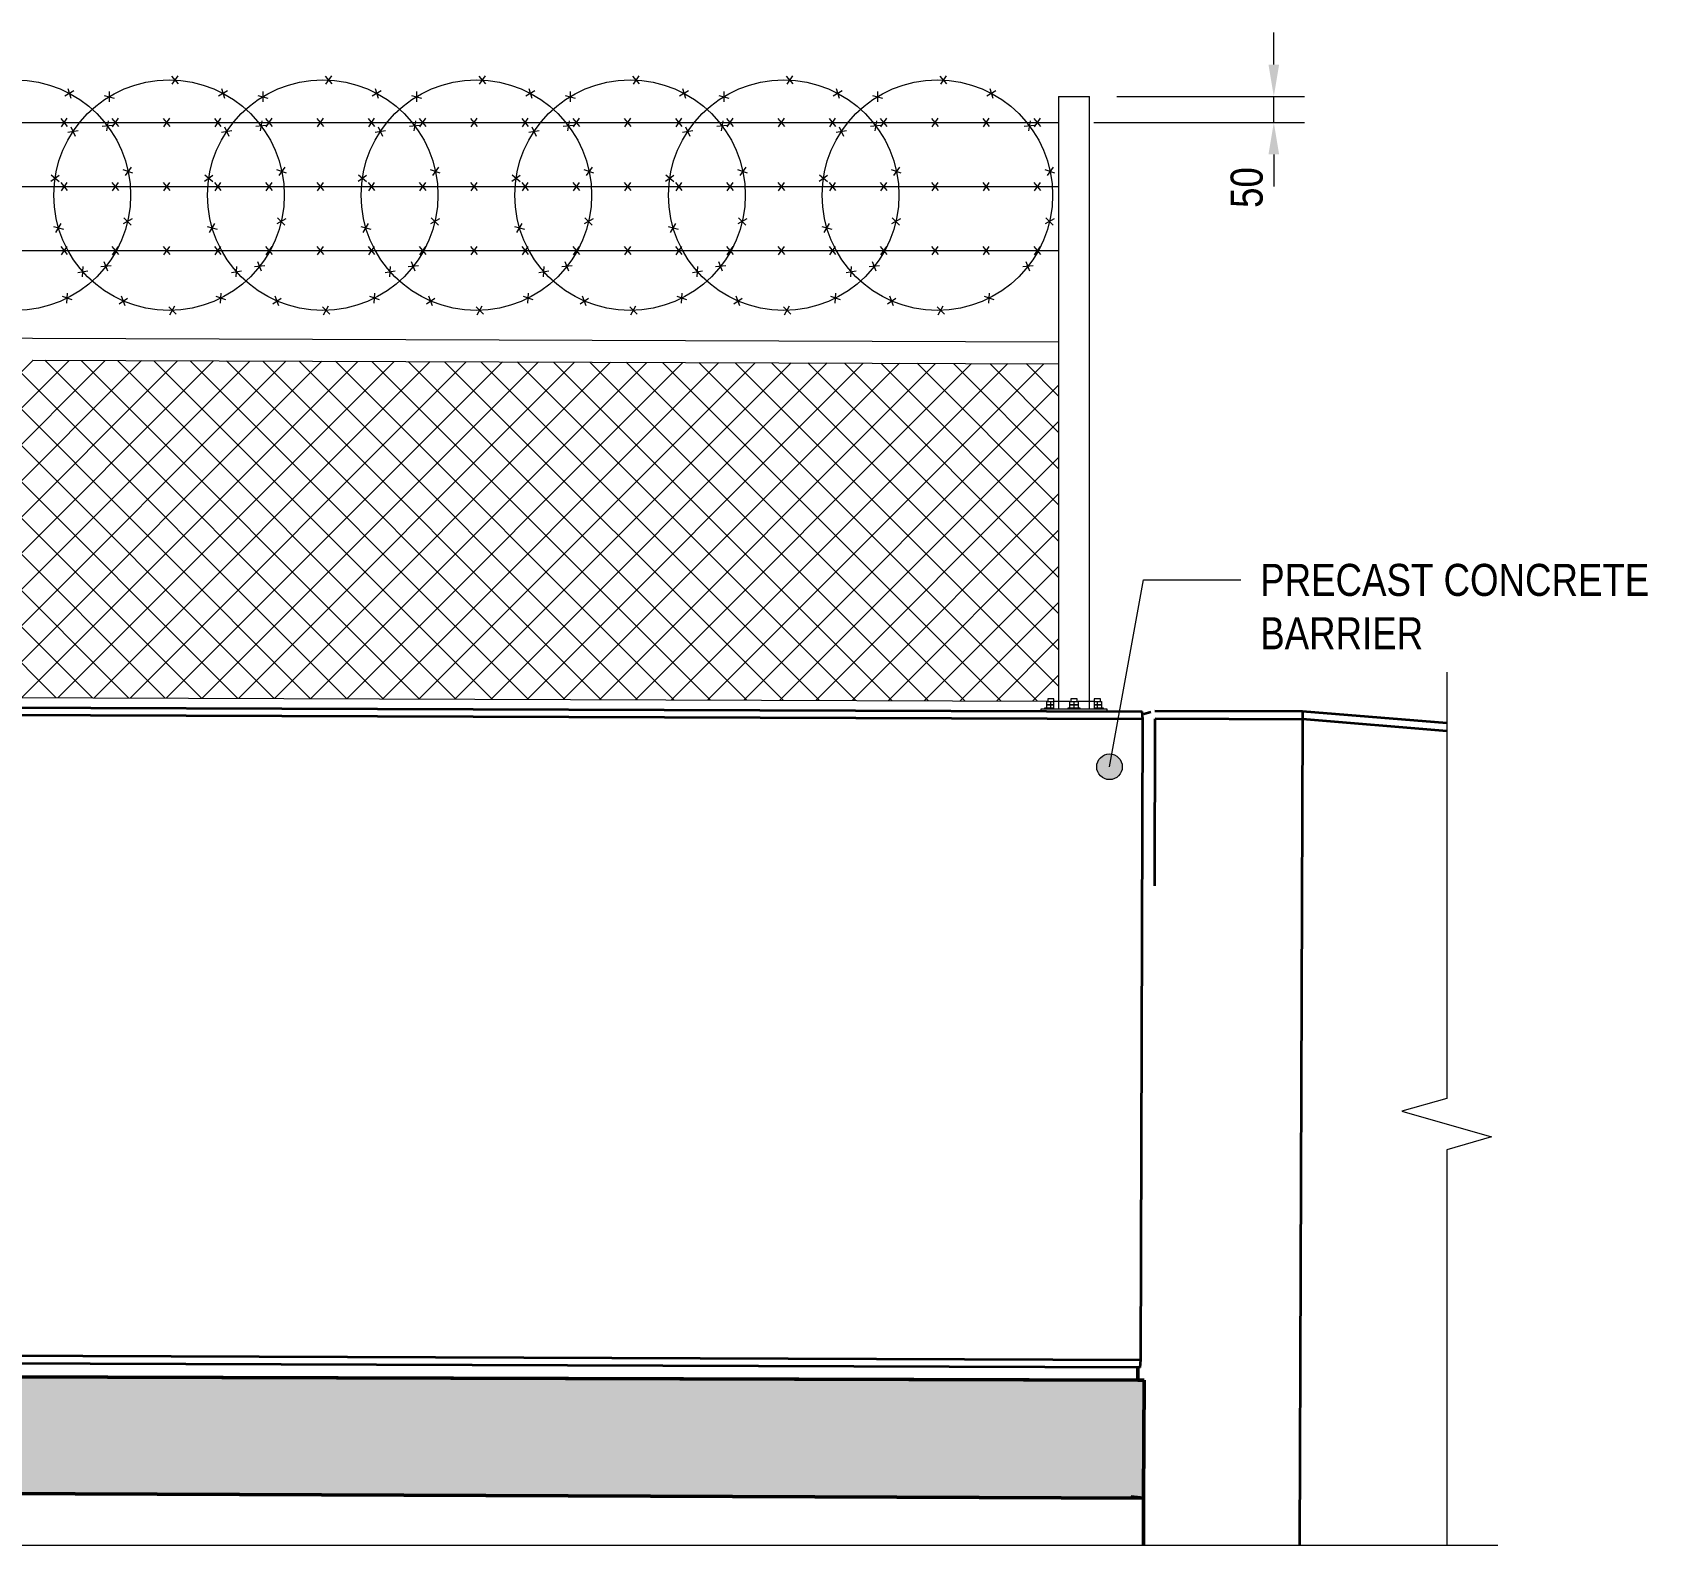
# Model space of a CAD drawing. Header units: metres. Extents: x 1 to 24, y 2 to 1737.
# Drawn here: x 20.863 to 24.039, y 19.115 to 22.067 of the extents above; entities that cross this region are included whole.
import ezdxf

# ---------------------------------------------------------------- set-up
doc = ezdxf.new("R2010")
doc.units = ezdxf.units.M
doc.layers.get('Defpoints').update_dxf_attribs({"color": 41})
for name, color, linetype, lineweight in [('BRIDGE-HDRAIL', 7, 'Continuous', 18), ('D-BDGE', 7, 'Continuous', 13), ('D-BDGE-FLOOR', 7, 'Continuous', 50), ('D-BDGE-FLOOR-PAT', 7, 'Continuous', 50), ('D-BDGE-FRAMING', 7, 'Continuous', 50), ('D-BDGE-GEN-MOD', 7, 'Continuous', 35), ('D-BDGE-HDRAIL', 7, 'Continuous', 18), ('D-BDGE-LINE', 7, 'Continuous', 9), ('D-ENHA-TEXT', 7, 'Continuous', 9), ('D-ENHA-TEXT-DIMS', 7, 'Continuous', 9)]:
    doc.layers.add(name, color=color, linetype=linetype, lineweight=lineweight)
doc.styles.add('Arial Narrow_6', font='ARIALN.TTF', dxfattribs={"height": 0.0625})
doc.dimstyles.new('Dimension_Standard_T__mm__1', dxfattribs={"dimscale": 0.3048, "dimtxt": 0.063964, "dimasz": 0.205052, "dimexe": 0.19685, "dimexo": 0.123031, "dimgap": 0.082021, "dimtad": 1, "dimdec": 0, "dimlfac": 1000, "dimzin": 0, "dimdsep": 46, "dimtxsty": 'Arial Narrow_6', "dimsah": 1, "dimcen": 0.09, "dimaunit": 1, "dimadec": 4, "dimazin": 0, "dimtfac": 1, "dimtdec": 4, "dimtix": 1, "dimtmove": 2, "dimatfit": 3, "dimfxl": 1, "dimtvp": 1, "dimtolj": 1, "dimtzin": 0, "dimlwd": 18, "dimlwe": 18, "dimarcsym": 2})

# ---------------------------------------------------------------- blocks, each defined once
blk = doc.blocks.new('08_ADC_Barrier_Precast_T2D_MBP-02-B - MBP-02-B-7218689-Section 36')
at = {"layer": 'D-BDGE-GEN-MOD'}
for p, q in [((-422.4298, 20.7433), (-422.4342, 19.4933)), ((-422.4297, 20.7583), (-422.4298, 20.7433)), ((-417.8731, 20.7273), (-422.4298, 20.7433)), ((-422.4297, 20.7583), (-417.8743, 20.7423)), ((-417.8731, 20.7273), (-417.8743, 20.7423)), ((-417.8774, 19.4773), (-417.8731, 20.7273)), ((-422.4342, 19.4933), (-417.8774, 19.4773)), ((-422.4342, 19.4933), (-422.4342, 19.4783)), ((-417.8788, 19.4623), (-422.4342, 19.4783)), ((-417.8788, 19.4623), (-417.8774, 19.4773))]:
    blk.add_line(p, q, dxfattribs=at)
blk = doc.blocks.new('Upstand North - Upstand North-7372798-Section 36')
at = {"layer": 'D-BDGE-FRAMING', "color": 250, "true_color": 0x303030}
blk.add_line((-417.8833, 19.4371), (-422.9757, 19.4531), dxfattribs=at)
at = {"layer": 'D-BDGE-FRAMING'}
blk.add_line((-417.8832, 19.4624), (-417.8833, 19.4371), dxfattribs=at)
blk = doc.blocks.new('Railing - 2935-V2-Section 36')
at = {"layer": 'D-BDGE-HDRAIL', "lineweight": 9, "true_color": 0x969696}
h = blk.add_hatch(dxfattribs=at)
h.set_pattern_fill('FP_6', color=252, style=0, pattern_type=2)
h.set_pattern_definition([(45, (-419.475, 20.767), (-0.0353553, 0.0353553), []), (135, (-419.475, 20.767), (-0.0353553, -0.0353553), [])])
h.paths.add_polyline_path([(-418.0377, 20.762), (-418.0377, 21.4206), (-420.9124, 21.4304), (-420.9124, 20.7722), (-420.9031, 20.7722), (-420.9029, 20.7772), (-420.8911, 20.7772), (-420.8909, 20.7722), (-420.8705, 20.7719), (-418.059, 20.7621), (-418.0588, 20.7669), (-418.047, 20.7669), (-418.047, 20.762)])
at = {"layer": 'BRIDGE-HDRAIL'}
for p, q in [((-420.8891, 20.772), (-418.059, 20.7621)), ((-418.047, 20.762), (-418.0377, 20.762))]:
    blk.add_line(p, q, dxfattribs=at)
blk = doc.blocks.new('Railing - TopMount-Start-7511100-Section 36')
at = {"layer": 'BRIDGE-HDRAIL'}
for p, q in [((-418.0377, 21.9419), (-418.0377, 20.7469)), ((-418.0377, 21.9419), (-417.9774, 21.9419)), ((-417.9774, 20.7469), (-417.9774, 21.9419)), ((-418.0726, 20.7469), (-418.0726, 20.743)), ((-417.9426, 20.7469), (-418.0726, 20.7469)), ((-418.065, 20.7489), (-418.065, 20.7469)), ((-418.0476, 20.7489), (-418.065, 20.7489)), ((-418.061, 20.7619), (-418.053, 20.7619)), ((-418.061, 20.7549), (-418.061, 20.7619)), ((-418.061, 20.7549), (-418.053, 20.7549)), ((-418.061, 20.7489), (-418.061, 20.7549)), ((-418.053, 20.7549), (-418.061, 20.7549)), ((-418.059, 20.7669), (-418.059, 20.7619)), ((-418.047, 20.7669), (-418.059, 20.7669)), ((-418.053, 20.7619), (-418.0476, 20.7619)), ((-418.053, 20.7549), (-418.053, 20.7619)), ((-418.053, 20.7549), (-418.0476, 20.7549)), ((-418.053, 20.7489), (-418.053, 20.7549)), ((-418.0476, 20.7549), (-418.053, 20.7549)), ((-418.0476, 20.7619), (-418.0476, 20.7469)), ((-418.0156, 20.7619), (-418.0476, 20.7619)), ((-418.047, 20.7619), (-418.047, 20.7669)), ((-418.0196, 20.7489), (-418.0196, 20.7469)), ((-417.9956, 20.7489), (-418.0196, 20.7489)), ((-418.0156, 20.7619), (-418.0076, 20.7619)), ((-418.0156, 20.7549), (-418.0156, 20.7619)), ((-418.0156, 20.7549), (-418.0076, 20.7549)), ((-418.0156, 20.7489), (-418.0156, 20.7549)), ((-418.0076, 20.7549), (-418.0156, 20.7549)), ((-418.0136, 20.7669), (-418.0136, 20.7619)), ((-418.0016, 20.7669), (-418.0136, 20.7669)), ((-418.0076, 20.7619), (-417.9996, 20.7619)), ((-418.0076, 20.7549), (-418.0076, 20.7619)), ((-418.0076, 20.7549), (-417.9996, 20.7549)), ((-418.0076, 20.7489), (-418.0076, 20.7549)), ((-417.9996, 20.7549), (-418.0076, 20.7549)), ((-418.0016, 20.7619), (-418.0016, 20.7669)), ((-417.9996, 20.7619), (-417.9996, 20.7549)), ((-417.9996, 20.7549), (-417.9996, 20.7489)), ((-417.9676, 20.7619), (-417.9995, 20.7619)), ((-417.9956, 20.7469), (-417.9956, 20.7489)), ((-417.9681, 20.7669), (-417.9681, 20.7619)), ((-417.9561, 20.7669), (-417.9681, 20.7669)), ((-417.9676, 20.7619), (-417.9621, 20.7619)), ((-417.9676, 20.7469), (-417.9676, 20.7619)), ((-417.9676, 20.7549), (-417.9621, 20.7549)), ((-417.9621, 20.7549), (-417.9676, 20.7549)), ((-417.9501, 20.7489), (-417.9676, 20.7489)), ((-417.9621, 20.7619), (-417.9541, 20.7619)), ((-417.9621, 20.7549), (-417.9621, 20.7619)), ((-417.9621, 20.7549), (-417.9541, 20.7549)), ((-417.9621, 20.7489), (-417.9621, 20.7549)), ((-417.9541, 20.7549), (-417.9621, 20.7549)), ((-417.9561, 20.7619), (-417.9561, 20.7669)), ((-417.9541, 20.7619), (-417.9541, 20.7549)), ((-417.9541, 20.7549), (-417.9541, 20.7489)), ((-417.9501, 20.7469), (-417.9501, 20.7489)), ((-417.9426, 20.7426), (-417.9426, 20.7469))]:
    blk.add_line(p, q, dxfattribs=at)
blk = doc.blocks.new('Railing - Railing-7517329-Section 36')
at = {"layer": 'BRIDGE-HDRAIL'}
for p, q in [((-420.0407, 21.47), (-420.913, 21.4731)), ((-418.0371, 21.463), (-420.0407, 21.47)), ((-420.0409, 21.4276), (-418.0371, 21.4206))]:
    blk.add_line(p, q, dxfattribs=at)
for name in ['Railing - TopMount-Start-7511100-Section 36', 'Railing - 2935-V2-Section 36']:
    blk.add_blockref(name, (0, 0))
blk = doc.blocks.new('SC_DET_BREAK LINE - Std Break-7693953-Section 36')
at = {"layer": 'D-BDGE-LINE', "lineweight": 13}
for p, q in [((-417.28, 20.819), (-417.28, 19.9869)), ((-417.28, 19.9869), (-417.3675, 19.9619)), ((-417.3675, 19.9619), (-417.1925, 19.9119)), ((-417.1925, 19.9119), (-417.28, 19.8869)), ((-417.28, 19.8869), (-417.28, 19.1148))]:
    blk.add_line(p, q, dxfattribs=at)
blk = doc.blocks.new('SC_DET_BREAK LINE - Std Break-7694048-Section 36')
at = {"layer": 'D-BDGE-LINE', "lineweight": 13}
blk.add_line((-417.18, 19.1148), (-422.0461, 19.1148), dxfattribs=at)
blk = doc.blocks.new('DIMBLOCK33-Section 36')
at = {"layer": 'D-ENHA-TEXT-DIMS', "color": 0, "lineweight": 18, "transparency": 16777216}
for p, q in [((23.2861, 22.0044), (23.2861, 22.0669)), ((22.9799, 21.9419), (23.3461, 21.9419)), ((23.2861, 21.8915), (23.2861, 21.9419)), ((22.935, 21.8915), (23.3461, 21.8915)), ((23.2861, 21.829), (23.2861, 21.7665))]:
    blk.add_line(p, q, dxfattribs=at)
at = {"layer": 'D-ENHA-TEXT-DIMS', "color": 0, "transparency": 16777216}
for points in [[(23.2757, 22.0044), (23.2965, 22.0044), (23.2861, 21.9419)], [(23.2757, 21.829), (23.2965, 21.829), (23.2861, 21.8915)]]:
    blk.add_solid(points, dxfattribs=at)
at = {"layer": 'Defpoints', "color": 0, "transparency": 16777216}
for p in [(22.9424, 21.9419), (23.2861, 21.9419), (22.8975, 21.8915)]:
    blk.add_point(p, dxfattribs=at)
at = {"layer": 'D-ENHA-TEXT-DIMS', "color": 0, "lineweight": 18, "transparency": 16777216, "insert": (23.2018, 21.7247), "char_height": 0.0625, "width": 0.095033, "attachment_point": 1, "rotation": 90, "line_spacing_factor": 0.974696, "style": 'Arial Narrow_6'}
blk.add_mtext('\\A1;50', dxfattribs=at)

msp = doc.modelspace()

# ---------------------------------------------------------------- hatches: boundary and pattern name
at = {"layer": 'D-BDGE-FLOOR-PAT', "true_color": 0xc0c0c0, "transparency": 33554496}
h = msp.add_hatch(color=9, dxfattribs=at)
h.paths.add_polyline_path([(23.0327293, 19.4370113), (22.9876513, 19.4372147), (23.0077772, 19.4370898)])
h.paths.add_polyline_path([(13.9797484, 19.4655706), (13.9797484, 19.4655713), (13.9796824, 19.4655711)])
msp.add_hatch(color=9, dxfattribs=at).paths.add_polyline_path([(23.0320028, 19.2070107), (23.0327165, 19.4370112), (18.500638, 19.4512776), (18.500638, 19.2252416), (22.4440947, 19.209376)])
at = {"layer": 'D-BDGE-FLOOR-PAT', "true_color": 0xc0c0c0}
msp.add_hatch(color=9, dxfattribs=at).paths.add_polyline_path([(23.0319852, 19.2069997), (23.0318771, 19.2070112), (23.0070331, 19.2096426), (13.9668715, 19.2455918), (13.9921585, 19.242997), (23.0292372, 19.2070107)])
at = {"layer": 'D-ENHA-TEXT'}
h = msp.add_hatch(color=256, dxfattribs=at)
edge = h.paths.add_edge_path()
edge.add_arc((22.9653943, 20.6341918), 0.025, 0, 360)

# ---------------------------------------------------------------- linework, layer by layer
at = {"layer": 'D-BDGE', "color": 8, "true_color": 0x808080}
for p, q in [((21.134093, 21.9818599), (21.1471513, 21.9667112)), ((21.1463449, 21.9824408), (21.1350921, 21.9659068)), ((21.434093, 21.9818599), (21.4471513, 21.9667112)), ((21.4463449, 21.9824408), (21.4350921, 21.9659068)), ((21.734093, 21.9818599), (21.7471513, 21.9667112)), ((21.7463449, 21.9824408), (21.7350921, 21.9659068)), ((22.034093, 21.9818599), (22.0471513, 21.9667112)), ((22.0463449, 21.9824408), (22.0350921, 21.9659068)), ((22.334093, 21.9818599), (22.3471513, 21.9667112)), ((22.3463449, 21.9824408), (22.3350921, 21.9659068)), ((22.634093, 21.9818599), (22.6471513, 21.9667112)), ((22.6463449, 21.9824408), (22.6350921, 21.9659068)), ((20.9433842, 21.9532994), (20.9261876, 21.9430877)), ((20.9320395, 21.9579623), (20.9374525, 21.9387087)), ((21.0123517, 21.9516705), (21.0123517, 21.9316705)), ((21.2433842, 21.9532994), (21.2261876, 21.9430877)), ((21.2320395, 21.9579623), (21.2374525, 21.9387087)), ((21.3123517, 21.9516705), (21.3123517, 21.9316705)), ((21.5433842, 21.9532994), (21.5261876, 21.9430877)), ((21.5320395, 21.9579623), (21.5374525, 21.9387087)), ((21.6123517, 21.9516705), (21.6123517, 21.9316705)), ((21.8433842, 21.9532994), (21.8261876, 21.9430877)), ((21.8320395, 21.9579623), (21.8374525, 21.9387087)), ((21.9123517, 21.9516705), (21.9123517, 21.9316705)), ((22.1433842, 21.9532994), (22.1261876, 21.9430877)), ((22.1320395, 21.9579623), (22.1374525, 21.9387087)), ((22.2123517, 21.9516705), (22.2123517, 21.9316705)), ((22.4433842, 21.9532994), (22.4261876, 21.9430877)), ((22.4320395, 21.9579623), (22.4374525, 21.9387087)), ((22.5123517, 21.9516705), (22.5123517, 21.9316705)), ((22.7433842, 21.9532994), (22.7261876, 21.9430877)), ((22.7320395, 21.9579623), (22.7374525, 21.9387087)), ((21.00255, 21.9442968), (21.0218685, 21.9391204)), ((21.30255, 21.9442968), (21.3218685, 21.9391204)), ((21.60255, 21.9442968), (21.6218685, 21.9391204)), ((21.90255, 21.9442968), (21.9218685, 21.9391204)), ((22.20255, 21.9442968), (22.2218685, 21.9391204)), ((22.50255, 21.9442968), (22.5218685, 21.9391204)), ((14.1261602, 21.8915403), (22.8661602, 21.8915403)), ((20.9177821, 21.8991942), (20.9306535, 21.8838864)), ((20.9300401, 21.8996248), (20.9185853, 21.88323)), ((21.018947, 21.8858004), (20.9990439, 21.8838333)), ((21.0106451, 21.8948294), (21.0073938, 21.8750954)), ((21.0177821, 21.8991942), (21.0306535, 21.8838864)), ((21.0300401, 21.8996248), (21.0185853, 21.88323)), ((21.1177821, 21.8991942), (21.1306535, 21.8838864)), ((21.1300401, 21.8996248), (21.1185853, 21.88323)), ((21.2177821, 21.8991942), (21.2306535, 21.8838864)), ((21.2300401, 21.8996248), (21.2185853, 21.88323)), ((21.318947, 21.8858004), (21.2990439, 21.8838333)), ((21.3106451, 21.8948294), (21.3073938, 21.8750954)), ((21.3177821, 21.8991942), (21.3306535, 21.8838864)), ((21.3300401, 21.8996248), (21.3185853, 21.88323)), ((21.4177821, 21.8991942), (21.4306535, 21.8838864)), ((21.4300401, 21.8996248), (21.4185853, 21.88323)), ((21.5177821, 21.8991942), (21.5306535, 21.8838864)), ((21.5300401, 21.8996248), (21.5185853, 21.88323)), ((21.618947, 21.8858004), (21.5990439, 21.8838333)), ((21.6106451, 21.8948294), (21.6073938, 21.8750954)), ((21.6177821, 21.8991942), (21.6306535, 21.8838864)), ((21.6300401, 21.8996248), (21.6185853, 21.88323)), ((21.7177821, 21.8991942), (21.7306535, 21.8838864)), ((21.7300401, 21.8996248), (21.7185853, 21.88323)), ((21.8177821, 21.8991942), (21.8306535, 21.8838864)), ((21.8300401, 21.8996248), (21.8185853, 21.88323)), ((21.918947, 21.8858004), (21.8990439, 21.8838333)), ((21.9106451, 21.8948294), (21.9073938, 21.8750954)), ((21.9177821, 21.8991942), (21.9306535, 21.8838864)), ((21.9300401, 21.8996248), (21.9185853, 21.88323)), ((22.0177821, 21.8991942), (22.0306535, 21.8838864)), ((22.0300401, 21.8996248), (22.0185853, 21.88323)), ((22.1177821, 21.8991942), (22.1306535, 21.8838864)), ((22.1300401, 21.8996248), (22.1185853, 21.88323)), ((22.218947, 21.8858004), (22.1990439, 21.8838333)), ((22.2106451, 21.8948294), (22.2073938, 21.8750954)), ((22.2177821, 21.8991942), (22.2306535, 21.8838864)), ((22.2300401, 21.8996248), (22.2185853, 21.88323)), ((22.3177821, 21.8991942), (22.3306535, 21.8838864)), ((22.3300401, 21.8996248), (22.3185853, 21.88323)), ((22.4177821, 21.8991942), (22.4306535, 21.8838864)), ((22.4300401, 21.8996248), (22.4185853, 21.88323)), ((22.518947, 21.8858004), (22.4990439, 21.8838333)), ((22.5106451, 21.8948294), (22.5073938, 21.8750954)), ((22.5177821, 21.8991942), (22.5306535, 21.8838864)), ((22.5300401, 21.8996248), (22.5185853, 21.88323)), ((22.6177821, 21.8991942), (22.6306535, 21.8838864)), ((22.6300401, 21.8996248), (22.6185853, 21.88323)), ((22.7177821, 21.8991942), (22.7306535, 21.8838864)), ((22.7300401, 21.8996248), (22.7185853, 21.88323)), ((22.818947, 21.8858004), (22.7990439, 21.8838333)), ((22.8106451, 21.8948294), (22.8073938, 21.8750954)), ((22.8177821, 21.8991942), (22.8306535, 21.8838864)), ((22.8300401, 21.8996248), (22.8185853, 21.88323)), ((20.9319921, 21.8722816), (20.9516847, 21.8757747)), ((20.9377482, 21.8831127), (20.9462191, 21.8649952)), ((21.2319921, 21.8722816), (21.2516847, 21.8757747)), ((21.2377482, 21.8831127), (21.2462191, 21.8649952)), ((21.5319921, 21.8722816), (21.5516847, 21.8757747)), ((21.5377482, 21.8831127), (21.5462191, 21.8649952)), ((21.8319921, 21.8722816), (21.8516847, 21.8757747)), ((21.8377482, 21.8831127), (21.8462191, 21.8649952)), ((22.1319921, 21.8722816), (22.1516847, 21.8757747)), ((22.1377482, 21.8831127), (22.1462191, 21.8649952)), ((22.4319921, 21.8722816), (22.4516847, 21.8757747)), ((22.4377482, 21.8831127), (22.4462191, 21.8649952)), ((20.8985771, 21.7771605), (20.9149367, 21.7886655)), ((20.899204, 21.78941), (20.9145511, 21.7765856)), ((21.0588086, 21.7926505), (21.0399458, 21.7992984)), ((21.0551123, 21.8043459), (21.0438088, 21.7878464)), ((21.1985771, 21.7771605), (21.2149367, 21.7886655)), ((21.199204, 21.78941), (21.2145511, 21.7765856)), ((21.3588086, 21.7926505), (21.3399458, 21.7992984)), ((21.3551123, 21.8043459), (21.3438088, 21.7878464)), ((21.4985771, 21.7771605), (21.5149367, 21.7886655)), ((21.499204, 21.78941), (21.5145511, 21.7765856)), ((21.6588086, 21.7926505), (21.6399458, 21.7992984)), ((21.6551123, 21.8043459), (21.6438088, 21.7878464)), ((21.7985771, 21.7771605), (21.8149367, 21.7886655)), ((21.799204, 21.78941), (21.8145511, 21.7765856)), ((21.9588086, 21.7926505), (21.9399458, 21.7992984)), ((21.9551123, 21.8043459), (21.9438088, 21.7878464)), ((22.0985771, 21.7771605), (22.1149367, 21.7886655)), ((22.099204, 21.78941), (22.1145511, 21.7765856)), ((22.2588086, 21.7926505), (22.2399458, 21.7992984)), ((22.2551123, 21.8043459), (22.2438088, 21.7878464)), ((22.3985771, 21.7771605), (22.4149367, 21.7886655)), ((22.399204, 21.78941), (22.4145511, 21.7765856)), ((22.5588086, 21.7926505), (22.5399458, 21.7992984)), ((22.5551123, 21.8043459), (22.5438088, 21.7878464)), ((22.8588086, 21.7926505), (22.8399458, 21.7992984)), ((22.8551123, 21.8043459), (22.8438088, 21.7878464)), ((14.1261602, 21.7665403), (22.8661602, 21.7665403)), ((20.9177821, 21.7741684), (20.9306535, 21.7588607)), ((20.9300401, 21.774599), (20.9185853, 21.7582043)), ((21.0177821, 21.7741684), (21.0306535, 21.7588607)), ((21.0300401, 21.774599), (21.0185853, 21.7582043)), ((21.1177821, 21.7741684), (21.1306535, 21.7588607)), ((21.1300401, 21.774599), (21.1185853, 21.7582043)), ((21.2177821, 21.7741684), (21.2306535, 21.7588607)), ((21.2300401, 21.774599), (21.2185853, 21.7582043)), ((21.3177821, 21.7741684), (21.3306535, 21.7588607)), ((21.3300401, 21.774599), (21.3185853, 21.7582043)), ((21.4177821, 21.7741684), (21.4306535, 21.7588607)), ((21.4300401, 21.774599), (21.4185853, 21.7582043)), ((21.5177821, 21.7741684), (21.5306535, 21.7588607)), ((21.5300401, 21.774599), (21.5185853, 21.7582043)), ((21.6177821, 21.7741684), (21.6306535, 21.7588607)), ((21.6300401, 21.774599), (21.6185853, 21.7582043)), ((21.7177821, 21.7741684), (21.7306535, 21.7588607)), ((21.7300401, 21.774599), (21.7185853, 21.7582043)), ((21.8177821, 21.7741684), (21.8306535, 21.7588607)), ((21.8300401, 21.774599), (21.8185853, 21.7582043)), ((21.9177821, 21.7741684), (21.9306535, 21.7588607)), ((21.9300401, 21.774599), (21.9185853, 21.7582043)), ((22.0177821, 21.7741684), (22.0306535, 21.7588607)), ((22.0300401, 21.774599), (22.0185853, 21.7582043)), ((22.1177821, 21.7741684), (22.1306535, 21.7588607)), ((22.1300401, 21.774599), (22.1185853, 21.7582043)), ((22.2177821, 21.7741684), (22.2306535, 21.7588607)), ((22.2300401, 21.774599), (22.2185853, 21.7582043)), ((22.3177821, 21.7741684), (22.3306535, 21.7588607)), ((22.3300401, 21.774599), (22.3185853, 21.7582043)), ((22.4177821, 21.7741684), (22.4306535, 21.7588607)), ((22.4300401, 21.774599), (22.4185853, 21.7582043)), ((22.5177821, 21.7741684), (22.5306535, 21.7588607)), ((22.5300401, 21.774599), (22.5185853, 21.7582043)), ((22.6177821, 21.7741684), (22.6306535, 21.7588607)), ((22.6300401, 21.774599), (22.6185853, 21.7582043)), ((22.7177821, 21.7741684), (22.7306535, 21.7588607)), ((22.7300401, 21.774599), (22.7185853, 21.7582043)), ((22.8177821, 21.7741684), (22.8306535, 21.7588607)), ((22.8300401, 21.774599), (22.8185853, 21.7582043)), ((20.9085954, 21.6768398), (20.9185422, 21.6941909)), ((21.0570703, 21.7035453), (21.0398425, 21.6933863)), ((21.0554652, 21.6913852), (21.0411935, 21.7053966)), ((21.2085954, 21.6768398), (21.2185422, 21.6941909)), ((21.3570703, 21.7035453), (21.3398425, 21.6933863)), ((21.3554652, 21.6913852), (21.3411935, 21.7053966)), ((21.5085954, 21.6768398), (21.5185422, 21.6941909)), ((21.6570703, 21.7035453), (21.6398425, 21.6933863)), ((21.6554652, 21.6913852), (21.6411935, 21.7053966)), ((21.8085954, 21.6768398), (21.8185422, 21.6941909)), ((21.9570703, 21.7035453), (21.9398425, 21.6933863)), ((21.9554652, 21.6913852), (21.9411935, 21.7053966)), ((22.1085954, 21.6768398), (22.1185422, 21.6941909)), ((22.2570703, 21.7035453), (22.2398425, 21.6933863)), ((22.2554652, 21.6913852), (22.2411935, 21.7053966)), ((22.4085954, 21.6768398), (22.4185422, 21.6941909)), ((22.5570703, 21.7035453), (22.5398425, 21.6933863)), ((22.5554652, 21.6913852), (22.5411935, 21.7053966)), ((22.8570703, 21.7035453), (22.8398425, 21.6933863)), ((22.8554652, 21.6913852), (22.8411935, 21.7053966)), ((20.903975, 21.6882019), (20.9233093, 21.6830847)), ((21.203975, 21.6882019), (21.2233093, 21.6830847)), ((21.503975, 21.6882019), (21.5233093, 21.6830847)), ((21.803975, 21.6882019), (21.8233093, 21.6830847)), ((22.103975, 21.6882019), (22.1233093, 21.6830847)), ((22.403975, 21.6882019), (22.4233093, 21.6830847)), ((14.1261602, 21.6415403), (22.8661602, 21.6415403)), ((20.9177821, 21.6491684), (20.9306535, 21.6338607)), ((20.9300401, 21.649599), (20.9185853, 21.6332043)), ((21.0177821, 21.6491684), (21.0306535, 21.6338607)), ((21.0300401, 21.649599), (21.0185853, 21.6332043)), ((21.1177821, 21.6491684), (21.1306535, 21.6338607)), ((21.1300401, 21.649599), (21.1185853, 21.6332043)), ((21.2177821, 21.6491684), (21.2306535, 21.6338607)), ((21.2300401, 21.649599), (21.2185853, 21.6332043)), ((21.3177821, 21.6491684), (21.3306535, 21.6338607)), ((21.3300401, 21.649599), (21.3185853, 21.6332043)), ((21.4177821, 21.6491684), (21.4306535, 21.6338607)), ((21.4300401, 21.649599), (21.4185853, 21.6332043)), ((21.5177821, 21.6491684), (21.5306535, 21.6338607)), ((21.5300401, 21.649599), (21.5185853, 21.6332043)), ((21.6177821, 21.6491684), (21.6306535, 21.6338607)), ((21.6300401, 21.649599), (21.6185853, 21.6332043)), ((21.7177821, 21.6491684), (21.7306535, 21.6338607)), ((21.7300401, 21.649599), (21.7185853, 21.6332043)), ((21.8177821, 21.6491684), (21.8306535, 21.6338607)), ((21.8300401, 21.649599), (21.8185853, 21.6332043)), ((21.9177821, 21.6491684), (21.9306535, 21.6338607)), ((21.9300401, 21.649599), (21.9185853, 21.6332043)), ((22.0177821, 21.6491684), (22.0306535, 21.6338607)), ((22.0300401, 21.649599), (22.0185853, 21.6332043)), ((22.1177821, 21.6491684), (22.1306535, 21.6338607)), ((22.1300401, 21.649599), (22.1185853, 21.6332043)), ((22.2177821, 21.6491684), (22.2306535, 21.6338607)), ((22.2300401, 21.649599), (22.2185853, 21.6332043)), ((22.3177821, 21.6491684), (22.3306535, 21.6338607)), ((22.3300401, 21.649599), (22.3185853, 21.6332043)), ((22.4177821, 21.6491684), (22.4306535, 21.6338607)), ((22.4300401, 21.649599), (22.4185853, 21.6332043)), ((22.5177821, 21.6491684), (22.5306535, 21.6338607)), ((22.5300401, 21.649599), (22.5185853, 21.6332043)), ((22.6177821, 21.6491684), (22.6306535, 21.6338607)), ((22.6300401, 21.649599), (22.6185853, 21.6332043)), ((22.7177821, 21.6491684), (22.7306535, 21.6338607)), ((22.7300401, 21.649599), (22.7185853, 21.6332043)), ((22.8177821, 21.6491684), (22.8306535, 21.6338607)), ((22.8300401, 21.649599), (22.8185853, 21.6332043)), ((20.9511631, 21.5985406), (20.9708449, 21.6020941)), ((20.9601609, 21.590205), (20.9618225, 21.6101358)), ((21.0161504, 21.6114032), (20.9962414, 21.6094972)), ((21.009546, 21.6010675), (21.0025522, 21.6198048)), ((21.2511631, 21.5985406), (21.2708449, 21.6020941)), ((21.2601609, 21.590205), (21.2618225, 21.6101358)), ((21.3161504, 21.6114032), (21.2962414, 21.6094972)), ((21.309546, 21.6010675), (21.3025522, 21.6198048)), ((21.5511631, 21.5985406), (21.5708449, 21.6020941)), ((21.5601609, 21.590205), (21.5618225, 21.6101358)), ((21.6161504, 21.6114032), (21.5962414, 21.6094972)), ((21.609546, 21.6010675), (21.6025522, 21.6198048)), ((21.8511631, 21.5985406), (21.8708449, 21.6020941)), ((21.8601609, 21.590205), (21.8618225, 21.6101358)), ((21.9161504, 21.6114032), (21.8962414, 21.6094972)), ((21.909546, 21.6010675), (21.9025522, 21.6198048)), ((22.1511631, 21.5985406), (22.1708449, 21.6020941)), ((22.1601609, 21.590205), (22.1618225, 21.6101358)), ((22.2161504, 21.6114032), (22.1962414, 21.6094972)), ((22.209546, 21.6010675), (22.2025522, 21.6198048)), ((22.4511631, 21.5985406), (22.4708449, 21.6020941)), ((22.4601609, 21.590205), (22.4618225, 21.6101358)), ((22.5161504, 21.6114032), (22.4962414, 21.6094972)), ((22.509546, 21.6010675), (22.5025522, 21.6198048)), ((22.8161504, 21.6114032), (22.7962414, 21.6094972)), ((22.809546, 21.6010675), (22.8025522, 21.6198048)), ((20.9400558, 21.5452653), (20.9212135, 21.5519711)), ((20.9296955, 21.5386997), (20.931296, 21.5586356)), ((21.0318851, 21.537305), (21.0482093, 21.5488601)), ((21.0435666, 21.5335649), (21.0366302, 21.5523236)), ((21.2400558, 21.5452653), (21.2212135, 21.5519711)), ((21.2296955, 21.5386997), (21.231296, 21.5586356)), ((21.3318851, 21.537305), (21.3482093, 21.5488601)), ((21.3435666, 21.5335649), (21.3366302, 21.5523236)), ((21.5400558, 21.5452653), (21.5212135, 21.5519711)), ((21.5296955, 21.5386997), (21.531296, 21.5586356)), ((21.6318851, 21.537305), (21.6482093, 21.5488601)), ((21.6435666, 21.5335649), (21.6366302, 21.5523236)), ((21.8400558, 21.5452653), (21.8212135, 21.5519711)), ((21.8296955, 21.5386997), (21.831296, 21.5586356)), ((21.9318851, 21.537305), (21.9482093, 21.5488601)), ((21.9435666, 21.5335649), (21.9366302, 21.5523236)), ((22.1400558, 21.5452653), (22.1212135, 21.5519711)), ((22.1296955, 21.5386997), (22.131296, 21.5586356)), ((22.2318851, 21.537305), (22.2482093, 21.5488601)), ((22.2435666, 21.5335649), (22.2366302, 21.5523236)), ((22.4400558, 21.5452653), (22.4212135, 21.5519711)), ((22.4296955, 21.5386997), (22.431296, 21.5586356)), ((22.5318851, 21.537305), (22.5482093, 21.5488601)), ((22.5435666, 21.5335649), (22.5366302, 21.5523236)), ((22.7400558, 21.5452653), (22.7212135, 21.5519711)), ((22.7296955, 21.5386997), (22.731296, 21.5586356)), ((21.1431113, 21.5175821), (21.1288827, 21.5316372)), ((21.1309453, 21.5160226), (21.1408388, 21.5334041)), ((21.4431113, 21.5175821), (21.4288827, 21.5316372)), ((21.4309453, 21.5160226), (21.4408388, 21.5334041)), ((21.7431113, 21.5175821), (21.7288827, 21.5316372)), ((21.7309453, 21.5160226), (21.7408388, 21.5334041)), ((22.0431113, 21.5175821), (22.0288827, 21.5316372)), ((22.0309453, 21.5160226), (22.0408388, 21.5334041)), ((22.3431113, 21.5175821), (22.3288827, 21.5316372)), ((22.3309453, 21.5160226), (22.3408388, 21.5334041)), ((22.6431113, 21.5175821), (22.6288827, 21.5316372)), ((22.6309453, 21.5160226), (22.6408388, 21.5334041))]:
    msp.add_line(p, q, dxfattribs=at)
for centre in [(20.8292988, 21.7495403), (21.1292988, 21.7495403), (21.4292988, 21.7495403), (21.7292988, 21.7495403), (22.0292988, 21.7495403), (22.3292988, 21.7495403), (22.6292988, 21.7495403)]:
    msp.add_circle(centre, 0.225, dxfattribs=at)
at = {"layer": 'D-BDGE-FLOOR'}
for p, q in [((23.0327165, 19.4370112), (18.500638, 19.4512776)), ((23.0327165, 19.4370112), (23.0320028, 19.2070107)), ((13.991447, 19.243), (23.0320028, 19.207)), ((23.0320028, 19.2070107), (18.500638, 19.2252416)), ((23.0320028, 19.207), (23.0320028, 19.114801))]:
    msp.add_line(p, q, dxfattribs=at)
at = {"layer": 'D-BDGE-FLOOR', "color": 250, "true_color": 0x303030}
for p, q in [((23.0204218, 19.4371113), (23.0327165, 19.4370112)), ((23.0070588, 19.2096424), (23.0320028, 19.207)), ((23.0320028, 19.2070107), (23.007067, 19.2096528))]:
    msp.add_line(p, q, dxfattribs=at)
at = {"layer": 'D-BDGE-GEN-MOD'}
for p, q in [((23.046219, 20.7406704), (23.0324242, 20.7366165)), ((23.3420986, 20.7417547), (23.0535452, 20.7428234)), ((23.3420989, 20.7418318), (23.3420433, 20.7268319)), ((23.6236764, 20.7190033), (23.3420989, 20.7418318)), ((23.34304, 20.7267511), (23.3430956, 20.741751)), ((23.0535578, 20.4021659), (23.0547639, 20.7278188)), ((23.34304, 20.7267511), (23.0547667, 20.7278188)), ((23.342043, 20.7267548), (23.3360703, 19.114801)), ((23.3370699, 19.114801), (23.34304, 20.7267511)), ((23.6236764, 20.7039989), (23.3420433, 20.7268319))]:
    msp.add_line(p, q, dxfattribs=at)
at = {"layer": 'D-ENHA-TEXT'}
for p, q in [((22.9653943, 20.6341918), (23.0314683, 20.9988852)), ((23.0314683, 20.9988852), (23.2220627, 20.9988852))]:
    msp.add_line(p, q, dxfattribs=at)
msp.add_circle((22.9653943, 20.6341918), 0.025, dxfattribs=at)

# ---------------------------------------------------------------- block references
at = {"layer": 'BRIDGE-HDRAIL'}
msp.add_blockref('Railing - Railing-7517329-Section 36', (440.903702, 0), dxfattribs=at)
at = {"layer": 'D-BDGE-FRAMING'}
msp.add_blockref('Upstand North - Upstand North-7372798-Section 36', (440.903702, 0), dxfattribs=at)
at = {"layer": 'D-BDGE-GEN-MOD'}
msp.add_blockref('08_ADC_Barrier_Precast_T2D_MBP-02-B - MBP-02-B-7218689-Section 36', (440.903702, 0), dxfattribs=at)
at = {"layer": 'D-BDGE-LINE'}
for name in ['SC_DET_BREAK LINE - Std Break-7693953-Section 36', 'SC_DET_BREAK LINE - Std Break-7694048-Section 36']:
    msp.add_blockref(name, (440.903702, 0), dxfattribs=at)

# ---------------------------------------------------------------- texts
at = {"layer": 'D-ENHA-TEXT', "char_height": 0.0625, "attachment_point": 1, "style": 'Arial Narrow_6', "bg_fill": 3, "box_fill_scale": 1, "bg_fill_color": 256, "bg_fill_true_color": 13158600, "bg_fill_transparency": 0}
for s, insert in [('PRECAST CONCRETE ', (23.2595627, 21.0301352)), ('BARRIER', (23.2595627, 20.9259555))]:
    msp.add_mtext(s, dxfattribs=dict(at, insert=insert))

# ---------------------------------------------------------------- dimensions: what is measured, and where the dimension line sits
at = {"layer": 'D-ENHA-TEXT-DIMS', "lineweight": 18}
dim = msp.add_linear_dim(base=(23.2861235, 21.941905), p1=(22.8975449, 21.8915403), p2=(22.9424299, 21.941905), angle=90, dimstyle='Dimension_Standard_T__mm__1', override={"dimpost": '<>', "dimfxl": 0.067463}, dxfattribs=at)
dim.commit()
dim.dimension.update_dxf_attribs({"geometry": 'DIMBLOCK33-Section 36', "text_midpoint": (23.2434641, 21.7722451), "dimtype": 160, "text_rotation": 90})

doc.saveas('drawing.dxf')
